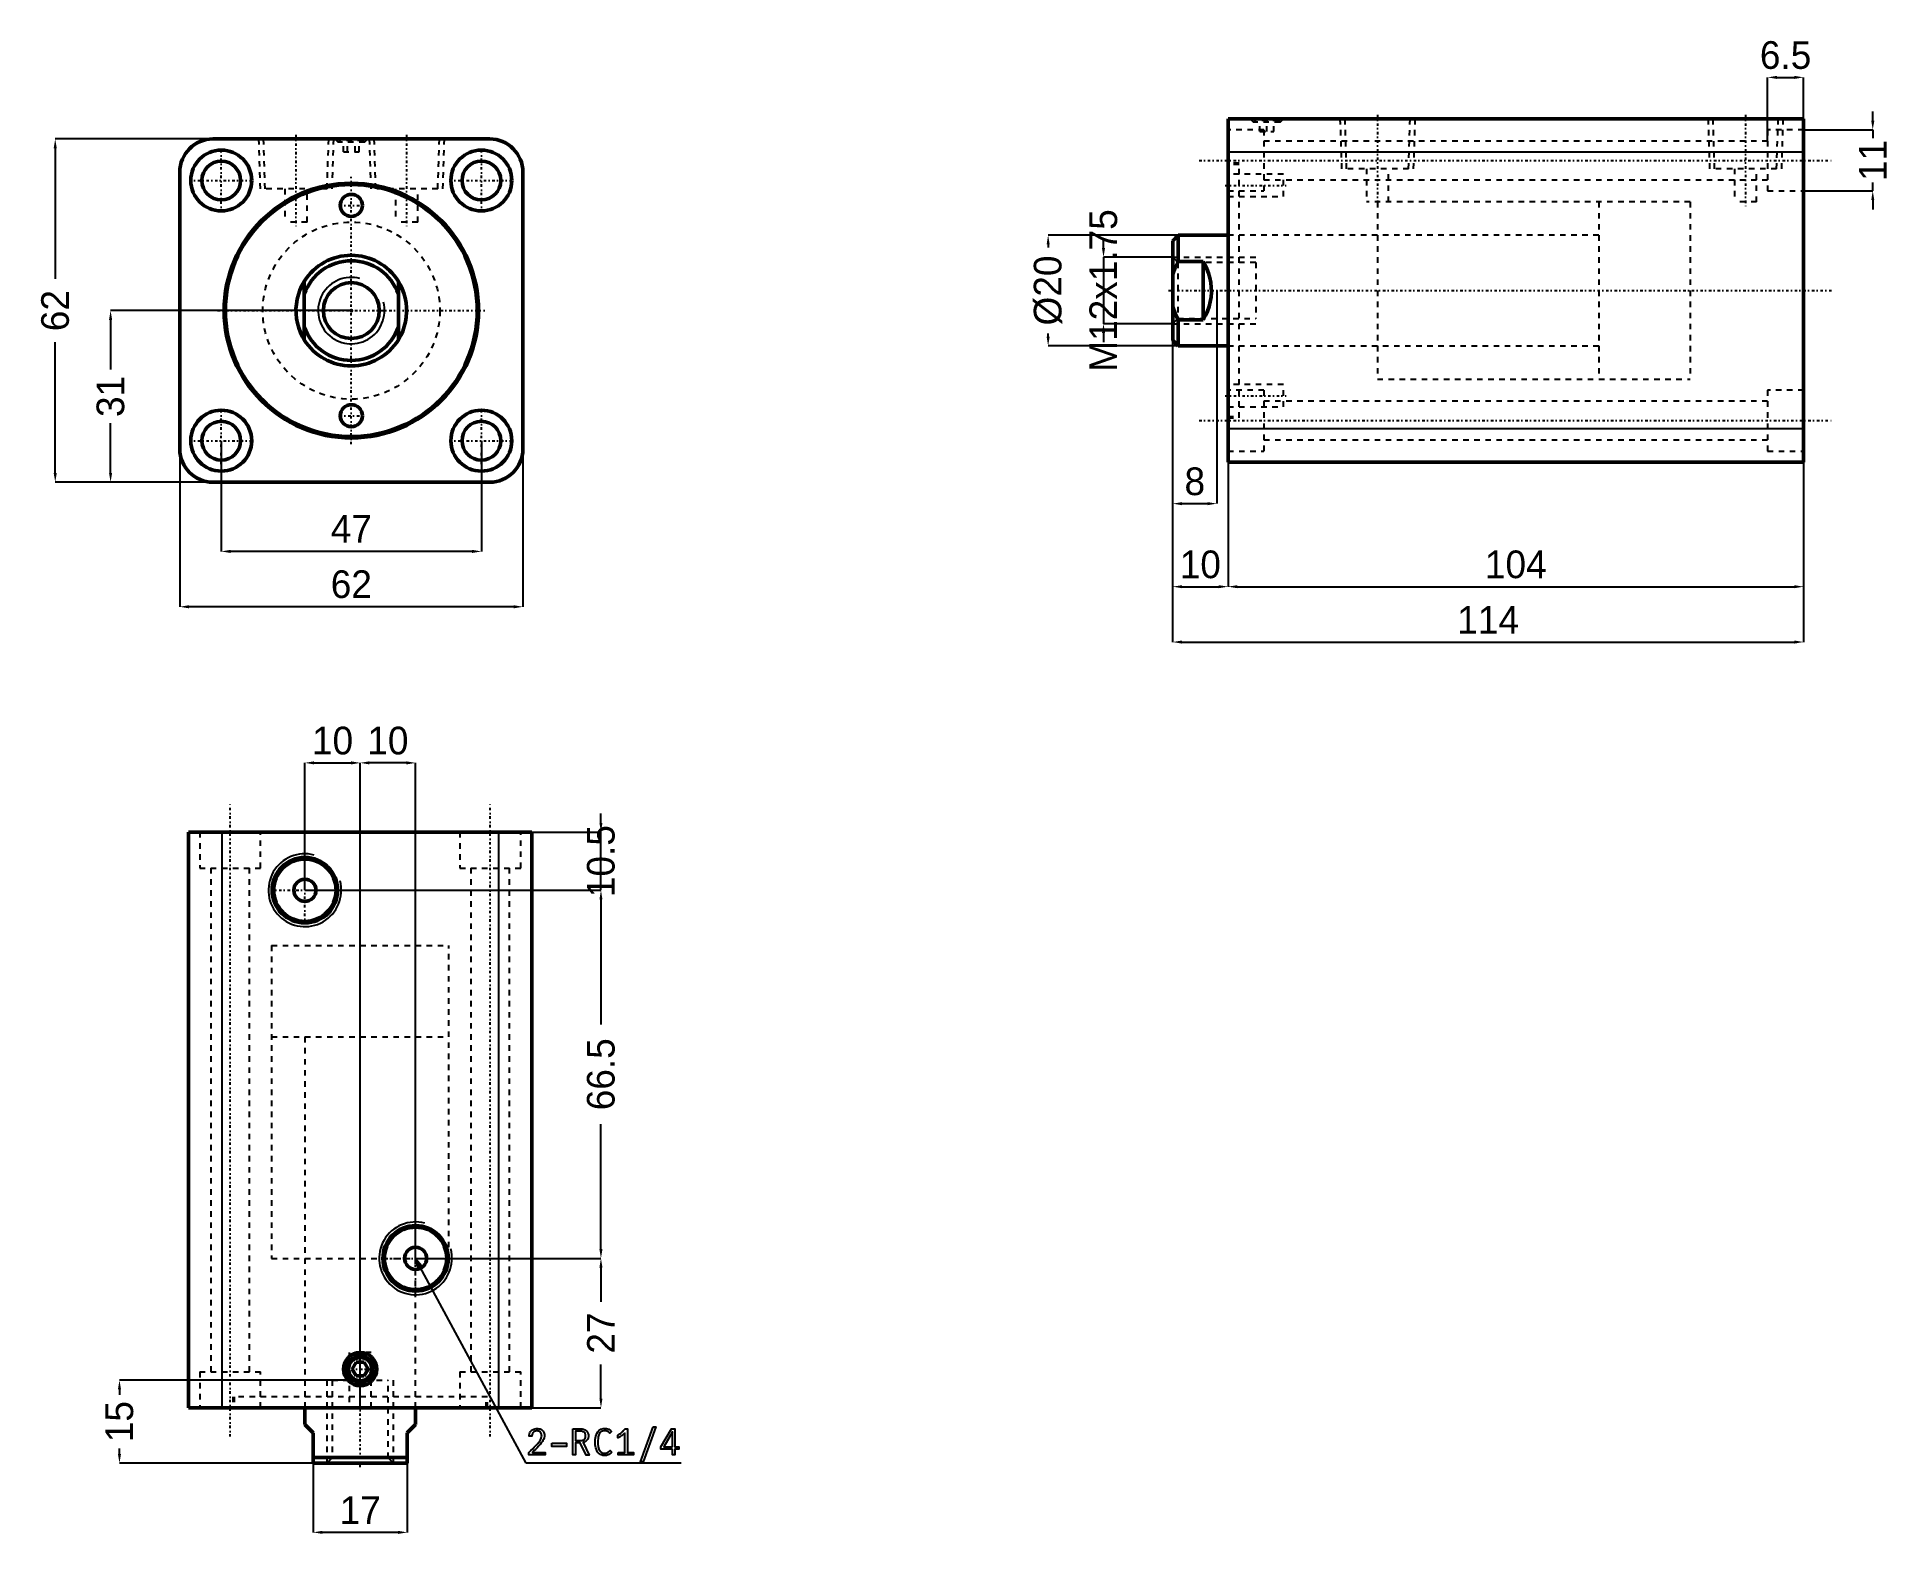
# Model space of a CAD drawing. Header units: millimetres. Extents: x -57 to 278, y -221 to 49.
import ezdxf

# ---------------------------------------------------------------- set-up
doc = ezdxf.new("R2010")
doc.units = ezdxf.units.MM
doc.linetypes.add('Center', pattern=[1.5, 0.45, -0.5, 0.05, -0.5])
doc.linetypes.add('Dashed', pattern=[2, 1, -1])
for name, color, linetype, lineweight in [('2d ConnectionPoints', 7, 'Continuous', 50), ('AM_0', 7, 'Continuous', 50), ('AM_4', 3, 'Continuous', 25), ('AM_5', 3, 'Continuous', 25), ('AM_7', 7, 'Center', 25), ('AM_9', 6, 'Dashed', 25)]:
    doc.layers.add(name, color=color, linetype=linetype, lineweight=lineweight)
doc.dimstyles.new('ISO-25', dxfattribs={"dimtxt": 2.5, "dimasz": 2.5, "dimexe": 1.25, "dimexo": 0.625, "dimtad": 1, "dimtxsty": 'Standard', "dimcen": 2.5, "dimadec": 0, "dimazin": 0, "dimtfac": 1, "dimtmove": 0, "dimatfit": 3, "dimfxl": 1, "dimarcsym": 0})

# ---------------------------------------------------------------- blocks, each defined once
blk = doc.blocks.new('1_RODcxhc2_a_sd_32_40_IN_0_in_CXHC2_A_IN_SD_32_40ST_0_0__0')
at = {"layer": 'AM_0'}
for p, q in [((-8.5, -5.27), (-8.5, 5.27)), ((8.5, 5.27), (8.5, -5.27))]:
    blk.add_line(p, q, dxfattribs=at)
for points in [[(-8.5, 5.27), (-8.93, 4.51), (-9.29, 3.71), (-9.57, 2.89), (-9.79, 2.04), (-9.93, 1.18), (-10, 0.31), (-9.98, -0.56), (-9.9, -1.43), (-9.74, -2.29), (-9.5, -3.13), (-9.19, -3.94), (-8.81, -4.73), (-8.5, -5.27)], [(8.5, -5.27), (8.93, -4.51), (9.29, -3.71), (9.57, -2.89), (9.79, -2.04), (9.93, -1.18), (10, -0.31), (9.98, 0.56), (9.9, 1.43), (9.74, 2.29), (9.5, 3.13), (9.19, 3.94), (8.81, 4.73), (8.5, 5.27)]]:
    blk.add_lwpolyline(points, dxfattribs=at)
blk.add_circle((0, 0), 5.05, dxfattribs=at)
for radius, start, end in [(10, 31.7883, 148.2117), (9, 19.1881, 160.8119), (9, 199.1881, 340.8119), (10, 211.7883, 328.2117)]:
    blk.add_arc((0, 0), radius, start, end, dxfattribs=at)
at = {"layer": 'AM_5'}
blk.add_arc((0, 0), 6, 75, 15, dxfattribs=at)
blk = doc.blocks.new('2_bodycxhc2_a_sd_32_40_ASD_0_in_CXHC2_A_IN_SD_32_40ST_0_0__0')
at = {"layer": 'AM_0'}
for p, q in [((25, 31), (-25, 31)), ((-31, 25), (-31, -25)), ((31, -25), (31, 25)), ((-25, -31), (25, -31))]:
    blk.add_line(p, q, dxfattribs=at)
for centre, radius in [((-23.5, 23.5), 5.5), ((-23.5, 23.5), 3.5), ((23.5, 23.5), 5.5), ((23.5, 23.5), 3.5), ((0, 0), 23), ((0, 0), 22.75), ((0, 19), 2), ((-23.5, -23.5), 5.5), ((-23.5, -23.5), 3.5), ((0, -19), 2), ((23.5, -23.5), 5.5), ((23.5, -23.5), 3.5)]:
    blk.add_circle(centre, radius, dxfattribs=at)
for centre, start, end in [((-25, 25), 90, 180), ((25, 25), 0, 90), ((-25, -25), 180, 270), ((25, -25), 270, 360)]:
    blk.add_arc(centre, 6, start, end, dxfattribs=at)
at = {"layer": 'AM_5', "linetype": 'Dashed'}
for p, q in [((-16.77, 31), (-16.48, 22)), ((-3.23, 31), (-3.52, 22)), ((3.23, 31), (3.52, 22)), ((16.77, 31), (16.48, 22))]:
    blk.add_line(p, q, dxfattribs=at)
at = {"layer": 'AM_7'}
for p, q in [((-10, 31.75), (-10, 15.25)), ((0, 31.03), (0, 30.37)), ((10, 31.75), (10, 15.25)), ((-23.5, 17.73), (-23.5, 29.27)), ((23.5, 17.73), (23.5, 29.27)), ((-29.27, 23.5), (-17.73, 23.5)), ((0, -24.15), (0, 24.15)), ((17.73, 23.5), (29.27, 23.5)), ((-2.1, 19), (2.1, 19)), ((-24.15, 0), (24.15, 0)), ((-23.5, -29.27), (-23.5, -17.73)), ((-2.1, -19), (2.1, -19)), ((23.5, -29.27), (23.5, -17.73)), ((-29.27, -23.5), (-17.73, -23.5)), ((17.73, -23.5), (29.27, -23.5))]:
    blk.add_line(p, q, dxfattribs=at)
at = {"layer": 'AM_9'}
for p, q in [((-15.91, 31), (-15.63, 22)), ((-4.37, 22), (-4.09, 31)), ((-3, 31), (-2.4, 30.4)), ((-2.1, 30.7), (-2.4, 30.4)), ((2.4, 30.4), (-2.4, 30.4)), ((2.1, 30.7), (-2.1, 30.7)), ((-1.44, 28.7), (-1.44, 30.7)), ((-0.72, 28.7), (-0.72, 30.7)), ((0.72, 28.7), (0.72, 30.7)), ((1.44, 28.7), (1.44, 30.7)), ((2.4, 30.4), (2.1, 30.7)), ((2.4, 30.4), (3, 31)), ((4.09, 31), (4.37, 22)), ((15.63, 22), (15.91, 31)), ((-1.44, 28.7), (1.44, 28.7)), ((-4.37, 22), (-15.63, 22)), ((-12, 22), (-12, 16)), ((-8, 16), (-8, 22)), ((15.63, 22), (4.37, 22)), ((8, 22), (8, 16)), ((12, 16), (12, 22)), ((-8, 16), (-12, 16)), ((12, 16), (8, 16))]:
    blk.add_line(p, q, dxfattribs=at)
blk.add_circle((0, 0), 16, dxfattribs=at)
blk = doc.blocks.new('*D3')
at = {"layer": 'AM_5', "color": 0, "lineweight": -2}
for p, q in [((-23.5, -23.5), (-23.5, -43.5)), ((23.5, -23.5), (23.5, -43.5)), ((21.83, -43.5), (-21.83, -43.5))]:
    blk.add_line(p, q, dxfattribs=at)
at = {"layer": 'AM_5', "color": 0}
for points in [[(-21.83, -43.22), (-21.83, -43.78), (-23.5, -43.5)], [(21.83, -43.78), (21.83, -43.22), (23.5, -43.5)]]:
    blk.add_solid(points, dxfattribs=at)
at = {"layer": 'Defpoints', "color": 0}
for p in [(-23.5, -23.5), (23.5, -23.5), (-23.5, -43.5)]:
    blk.add_point(p, dxfattribs=at)
at = {"layer": 'AM_5', "color": 0, "insert": (0, -39.41), "char_height": 5, "attachment_point": 5}
blk.add_mtext('47', dxfattribs=at)
blk = doc.blocks.new('*D4')
at = {"layer": 'AM_5', "color": 0, "lineweight": -2}
for p, q in [((-31, 0), (-31, -53.5)), ((31, 0), (31, -53.5)), ((29.33, -53.5), (-29.33, -53.5))]:
    blk.add_line(p, q, dxfattribs=at)
at = {"layer": 'AM_5', "color": 0}
for points in [[(-29.33, -53.22), (-29.33, -53.78), (-31, -53.5)], [(29.33, -53.78), (29.33, -53.22), (31, -53.5)]]:
    blk.add_solid(points, dxfattribs=at)
at = {"layer": 'Defpoints', "color": 0}
for p in [(-31, 0), (31, 0), (-31, -53.5)]:
    blk.add_point(p, dxfattribs=at)
at = {"layer": 'AM_5', "color": 0, "insert": (0, -49.45), "char_height": 5, "attachment_point": 5}
blk.add_mtext('62', dxfattribs=at)
blk = doc.blocks.new('*D5')
at = {"layer": 'AM_5', "color": 0, "lineweight": -2}
for p, q in [((0, 0), (-43.5, 0)), ((-43.5, -1.67), (-43.5, -10.65)), ((-43.5, -29.33), (-43.5, -20.35)), ((0, -31), (-43.5, -31))]:
    blk.add_line(p, q, dxfattribs=at)
at = {"layer": 'AM_5', "color": 0}
for points in [[(-43.22, -1.67), (-43.78, -1.67), (-43.5, 0)], [(-43.78, -29.33), (-43.22, -29.33), (-43.5, -31)]]:
    blk.add_solid(points, dxfattribs=at)
at = {"layer": 'Defpoints', "color": 0}
for p in [(0, 0), (-43.5, -31), (0, -31)]:
    blk.add_point(p, dxfattribs=at)
at = {"layer": 'AM_5', "color": 0, "insert": (-43.5, -15.5), "char_height": 5, "attachment_point": 5, "rotation": 90}
blk.add_mtext('31', dxfattribs=at)
blk = doc.blocks.new('*D6')
at = {"layer": 'AM_5', "color": 0, "lineweight": -2}
for p, q in [((0, 31), (-53.5, 31)), ((-53.5, 29.33), (-53.5, 5.72)), ((-53.5, -29.33), (-53.5, -5.72)), ((0, -31), (-53.5, -31))]:
    blk.add_line(p, q, dxfattribs=at)
at = {"layer": 'AM_5', "color": 0}
for points in [[(-53.22, 29.33), (-53.78, 29.33), (-53.5, 31)], [(-53.78, -29.33), (-53.22, -29.33), (-53.5, -31)]]:
    blk.add_solid(points, dxfattribs=at)
at = {"layer": 'Defpoints', "color": 0}
for p in [(0, 31), (-53.5, -31), (0, -31)]:
    blk.add_point(p, dxfattribs=at)
at = {"layer": 'AM_5', "color": 0, "insert": (-53.5, 0), "char_height": 5, "attachment_point": 5, "rotation": 90}
blk.add_mtext('62', dxfattribs=at)
blk = doc.blocks.new('1_RODcxhc2_a_sd_32_40_IN_0_in_CXHC2_A_IN_SD_32_40ST_0_0__2')
at = {"layer": 'AM_0'}
for p, q in [((-9, 10), (-10, 9)), ((-10, 9), (-10, -9)), ((0, 10), (-9, 10)), ((-9, 10), (-9, 5.27)), ((-4.5, 5.27), (-9, 5.27)), ((-4.5, 5.27), (-4.5, -5.27)), ((-9, -5.27), (-4.5, -5.27)), ((-9, -5.27), (-9, -10)), ((-10, -9), (-9, -10)), ((-9, -10), (0, -10))]:
    blk.add_line(p, q, dxfattribs=at)
for points in [[(-9, 5.27), (-9.55, 4.14), (-10, 2.96)], [(-4.5, -5.27), (-4.07, -4.51), (-3.71, -3.71), (-3.43, -2.89), (-3.21, -2.04), (-3.07, -1.18), (-3, -0.31), (-3.02, 0.56), (-3.1, 1.43), (-3.26, 2.29), (-3.5, 3.13), (-3.81, 3.94), (-4.19, 4.73), (-4.5, 5.27)], [(-10, -2.96), (-9.55, -4.13), (-9, -5.27)]]:
    blk.add_lwpolyline(points, dxfattribs=at)
at = {"layer": 'AM_5', "linetype": 'Dashed'}
for p, q in [((-10, 6), (5, 6)), ((-10, -6), (5, -6))]:
    blk.add_line(p, q, dxfattribs=at)
at = {"layer": 'AM_9'}
for p, q in [((83.5, 16), (67, 16)), ((67, 16), (67, -16)), ((83.5, 16), (83.5, -16)), ((67, 10), (0, 10)), ((-9.05, 5.05), (-10, 6)), ((5, 5.05), (-9.05, 5.05)), ((-9.05, 5.05), (-9.05, -5.05)), ((5, 5.05), (5, -5.05)), ((-10, -6), (-9.05, -5.05)), ((-9.05, -5.05), (5, -5.05)), ((0, -10), (67, -10)), ((67, -16), (83.5, -16))]:
    blk.add_line(p, q, dxfattribs=at)
blk = doc.blocks.new('2_bodycxhc2_a_sd_32_40_ASD_0_in_CXHC2_A_IN_SD_32_40ST_0_0__2')
at = {"layer": 'AM_0'}
for p, q in [((104, 31), (0, 31)), ((0, -31), (0, 31)), ((104, -31), (104, 31)), ((104, -31), (0, -31))]:
    blk.add_line(p, q, dxfattribs=at)
at = {"layer": 'AM_4'}
for p, q in [((104, 25), (0, 25)), ((104, -25), (0, -25))]:
    blk.add_line(p, q, dxfattribs=at)
at = {"layer": 'AM_5', "linetype": 'Dashed'}
for p, q in [((20.23, 31), (20.52, 22)), ((33.77, 31), (33.48, 22)), ((86.73, 31), (87.02, 22)), ((100.27, 31), (99.98, 22))]:
    blk.add_line(p, q, dxfattribs=at)
at = {"layer": 'AM_7'}
for p, q in [((7, 31.03), (7, 30.37)), ((27, 31.75), (27, 15.25)), ((93.5, 31.75), (93.5, 15.25)), ((-5.2, 23.5), (109.2, 23.5)), ((-0.5, 19), (10.5, 19)), ((-10.75, 0), (109.2, 0)), ((-0.5, -19), (10.5, -19)), ((-5.2, -23.5), (109.2, -23.5))]:
    blk.add_line(p, q, dxfattribs=at)
at = {"layer": 'AM_9'}
for p, q in [((4, 31), (4.6, 30.4)), ((4.9, 30.7), (4.6, 30.4)), ((9.4, 30.4), (4.6, 30.4)), ((9.1, 30.7), (4.9, 30.7)), ((5.75, 28.7), (5.75, 30.7)), ((7, 28.7), (7, 30.7)), ((8.25, 28.7), (8.25, 30.7)), ((9.4, 30.4), (9.1, 30.7)), ((9.4, 30.4), (10, 31)), ((21.09, 31), (21.37, 22)), ((32.63, 22), (32.91, 31)), ((87.59, 31), (87.87, 22)), ((99.13, 22), (99.41, 31)), ((6.5, 29), (0, 29)), ((5.75, 28.7), (8.25, 28.7)), ((6.5, 29), (6.5, 18)), ((97.5, 27), (6.5, 27)), ((104, 29), (97.5, 29)), ((97.5, 29), (97.5, 18)), ((2, 23), (0, 23)), ((2, 22.75), (0, 22.75)), ((10, 21), (0, 21)), ((2, -23), (2, 23)), ((10, 17), (10, 21)), ((32.63, 22), (21.37, 22)), ((25, 22), (25, 16)), ((29, 16), (29, 22)), ((99.13, 22), (87.87, 22)), ((91.5, 22), (91.5, 16)), ((95.5, 16), (95.5, 22)), ((0, 18), (6.5, 18)), ((0, 17), (10, 17)), ((6.5, 20), (97.5, 20)), ((97.5, 18), (104, 18)), ((83.5, 16), (25, 16)), ((27, 16), (27, -16)), ((83.5, 16), (83.5, -16)), ((95.5, 16), (91.5, 16)), ((27, 10), (0, 10)), ((0, -10), (27, -10)), ((27, -16), (83.5, -16)), ((10, -17), (0, -17)), ((6.5, -18), (0, -18)), ((6.5, -18), (6.5, -29)), ((97.5, -20), (6.5, -20)), ((10, -21), (10, -17)), ((104, -18), (97.5, -18)), ((97.5, -18), (97.5, -29)), ((0, -21), (10, -21)), ((0, -22.75), (2, -22.75)), ((0, -23), (2, -23)), ((0, -29), (6.5, -29)), ((6.5, -27), (97.5, -27)), ((97.5, -29), (104, -29))]:
    blk.add_line(p, q, dxfattribs=at)
blk = doc.blocks.new('*D18')
at = {"layer": 'AM_5', "color": 0, "lineweight": -2}
for p, q in [((274.91, 34.29), (274.91, 35.96)), ((262.41, 32.63), (274.91, 32.63)), ((274.91, 32.63), (274.91, 31.13)), ((262.41, 21.63), (274.91, 21.63)), ((274.91, 21.63), (274.91, 23.13)), ((274.91, 19.96), (274.91, 18.29))]:
    blk.add_line(p, q, dxfattribs=at)
at = {"layer": 'AM_5', "color": 0}
for points in [[(274.64, 34.29), (275.19, 34.29), (274.91, 32.63)], [(275.19, 19.96), (274.64, 19.96), (274.91, 21.63)]]:
    blk.add_solid(points, dxfattribs=at)
at = {"layer": 'Defpoints', "color": 0}
for p in [(262.41, 32.63), (262.41, 21.63), (274.91, 21.63)]:
    blk.add_point(p, dxfattribs=at)
at = {"layer": 'AM_5', "color": 0, "insert": (274.91, 27.13), "char_height": 5, "attachment_point": 5, "rotation": 90}
blk.add_mtext('11', dxfattribs=at)
blk = doc.blocks.new('*D19')
at = {"layer": 'AM_5', "color": 0, "lineweight": -2}
for p, q in [((255.91, 30.63), (255.91, 42.13)), ((257.58, 42.13), (260.75, 42.13)), ((262.41, 32.63), (262.41, 42.13))]:
    blk.add_line(p, q, dxfattribs=at)
at = {"layer": 'AM_5', "color": 0}
for points in [[(257.58, 42.4), (257.58, 41.85), (255.91, 42.13)], [(260.75, 41.85), (260.75, 42.4), (262.41, 42.13)]]:
    blk.add_solid(points, dxfattribs=at)
at = {"layer": 'Defpoints', "color": 0}
for p in [(262.41, 42.13), (255.91, 30.63), (262.41, 32.63)]:
    blk.add_point(p, dxfattribs=at)
at = {"layer": 'AM_5', "color": 0, "insert": (259.16, 46.13), "char_height": 5, "attachment_point": 5}
blk.add_mtext('6.5', dxfattribs=at)
blk = doc.blocks.new('*D20')
at = {"layer": 'AM_5', "color": 0, "lineweight": -2}
for p, q in [((158.41, 3.63), (158.41, -49.87)), ((262.41, 3.63), (262.41, -49.87)), ((160.08, -49.87), (260.75, -49.87))]:
    blk.add_line(p, q, dxfattribs=at)
at = {"layer": 'AM_5', "color": 0}
for points in [[(160.08, -49.6), (160.08, -50.15), (158.41, -49.87)], [(260.75, -50.15), (260.75, -49.6), (262.41, -49.87)]]:
    blk.add_solid(points, dxfattribs=at)
at = {"layer": 'Defpoints', "color": 0}
for p in [(158.41, 3.63), (262.41, 3.63), (262.41, -49.87)]:
    blk.add_point(p, dxfattribs=at)
at = {"layer": 'AM_5', "color": 0, "insert": (210.41, -45.87), "char_height": 5, "attachment_point": 5}
blk.add_mtext('104', dxfattribs=at)
blk = doc.blocks.new('*D21')
at = {"layer": 'AM_5', "color": 0, "lineweight": -2}
for p, q in [((148.41, 3.63), (148.41, -59.87)), ((262.41, 3.63), (262.41, -59.87)), ((150.08, -59.87), (260.75, -59.87))]:
    blk.add_line(p, q, dxfattribs=at)
at = {"layer": 'AM_5', "color": 0}
for points in [[(150.08, -59.6), (150.08, -60.15), (148.41, -59.87)], [(260.75, -60.15), (260.75, -59.6), (262.41, -59.87)]]:
    blk.add_solid(points, dxfattribs=at)
at = {"layer": 'Defpoints', "color": 0}
for p in [(148.41, 3.63), (262.41, 3.63), (262.41, -59.87)]:
    blk.add_point(p, dxfattribs=at)
at = {"layer": 'AM_5', "color": 0, "insert": (205.41, -55.87), "char_height": 5, "attachment_point": 5}
blk.add_mtext('114', dxfattribs=at)
blk = doc.blocks.new('*D22')
at = {"layer": 'AM_5', "color": 0, "lineweight": -2}
for p, q in [((148.41, 3.63), (148.41, -34.87)), ((156.41, 3.63), (156.41, -34.87)), ((150.08, -34.87), (154.75, -34.87))]:
    blk.add_line(p, q, dxfattribs=at)
at = {"layer": 'AM_5', "color": 0}
for points in [[(150.08, -34.6), (150.08, -35.15), (148.41, -34.87)], [(154.75, -35.15), (154.75, -34.6), (156.41, -34.87)]]:
    blk.add_solid(points, dxfattribs=at)
at = {"layer": 'Defpoints', "color": 0}
for p in [(148.41, 3.63), (156.41, 3.63), (156.41, -34.87)]:
    blk.add_point(p, dxfattribs=at)
at = {"layer": 'AM_5', "color": 0, "insert": (152.41, -30.87), "char_height": 5, "attachment_point": 5}
blk.add_mtext('8', dxfattribs=at)
blk = doc.blocks.new('*D23')
at = {"layer": 'AM_5', "color": 0, "lineweight": -2}
for p, q in [((148.41, 3.63), (148.41, -49.87)), ((158.41, 3.63), (158.41, -49.87)), ((150.08, -49.87), (156.75, -49.87))]:
    blk.add_line(p, q, dxfattribs=at)
at = {"layer": 'AM_5', "color": 0}
for points in [[(150.08, -49.6), (150.08, -50.15), (148.41, -49.87)], [(156.75, -50.15), (156.75, -49.6), (158.41, -49.87)]]:
    blk.add_solid(points, dxfattribs=at)
at = {"layer": 'Defpoints', "color": 0}
for p in [(148.41, 3.63), (158.41, 3.63), (158.41, -49.87)]:
    blk.add_point(p, dxfattribs=at)
at = {"layer": 'AM_5', "color": 0, "insert": (153.41, -45.87), "char_height": 5, "attachment_point": 5}
blk.add_mtext('10', dxfattribs=at)
blk = doc.blocks.new('*D24')
at = {"layer": 'AM_5', "color": 0, "lineweight": -2}
for p, q in [((149.41, 13.63), (125.91, 13.63)), ((125.91, 11.96), (125.91, 11.38)), ((125.91, -4.71), (125.91, -4.12)), ((149.41, -6.37), (125.91, -6.37))]:
    blk.add_line(p, q, dxfattribs=at)
at = {"layer": 'AM_5', "color": 0}
for points in [[(126.19, 11.96), (125.64, 11.96), (125.91, 13.63)], [(125.64, -4.71), (126.19, -4.71), (125.91, -6.37)]]:
    blk.add_solid(points, dxfattribs=at)
at = {"layer": 'Defpoints', "color": 0}
for p in [(149.41, 13.63), (125.91, -6.37), (149.41, -6.37)]:
    blk.add_point(p, dxfattribs=at)
at = {"layer": 'AM_5', "color": 0, "insert": (125.91, 3.63), "char_height": 5, "attachment_point": 5, "rotation": 90}
blk.add_mtext('Ø20', dxfattribs=at)
blk = doc.blocks.new('*D25')
at = {"layer": 'AM_5', "color": 0, "lineweight": -2}
for p, q in [((135.91, 11.29), (135.91, 12.96)), ((148.41, 9.63), (135.91, 9.63)), ((135.91, 9.63), (135.91, -2.37)), ((148.41, -2.37), (135.91, -2.37)), ((135.91, -4.04), (135.91, -5.71))]:
    blk.add_line(p, q, dxfattribs=at)
at = {"layer": 'AM_5', "color": 0}
for points in [[(135.64, 11.29), (136.19, 11.29), (135.91, 9.63)], [(136.19, -4.04), (135.64, -4.04), (135.91, -2.37)]]:
    blk.add_solid(points, dxfattribs=at)
at = {"layer": 'Defpoints', "color": 0}
for p in [(148.41, 9.63), (135.91, -2.37), (148.41, -2.37)]:
    blk.add_point(p, dxfattribs=at)
at = {"layer": 'AM_5', "color": 0, "insert": (135.91, 3.63), "char_height": 5, "attachment_point": 5, "rotation": 90}
blk.add_mtext('M12x1.75', dxfattribs=at)
blk = doc.blocks.new('1_RODcxhc2_a_sd_32_40_IN_0_in_CXHC2_A_IN_SD_32_40ST_0_0__4')
at = {"layer": 'AM_0'}
for p, q in [((-10, 0), (-10, -3)), ((10, -3), (10, 0)), ((-8.5, -4.5), (-10, -3)), ((10, -3), (8.5, -4.5)), ((-8.5, -10), (-8.5, -4.5)), ((8.5, -4.5), (8.5, -10)), ((-8.5, -9), (8.5, -9)), ((-8.5, -10), (8.5, -10))]:
    blk.add_line(p, q, dxfattribs=at)
at = {"layer": 'AM_5', "linetype": 'Dashed'}
for p, q in [((-6, -10), (-6, 5)), ((6, -10), (6, 5))]:
    blk.add_line(p, q, dxfattribs=at)
at = {"layer": 'AM_7'}
blk.add_line((0, -10.75), (0, 109.2), dxfattribs=at)
at = {"layer": 'AM_9'}
for p, q in [((-16, 83.5), (16, 83.5)), ((-16, 83.5), (-16, 67)), ((16, 67), (16, 83.5)), ((-16, 67), (16, 67)), ((-10, 67), (-10, 0)), ((10, 0), (10, 67)), ((-5.053, 5), (5.053, 5)), ((-5.053, 5), (-5.053, -9.053)), ((5.053, -9.053), (5.053, 5)), ((-5.053, -9.053), (-6, -10)), ((-5.053, -9.053), (5.053, -9.053)), ((6, -10), (5.053, -9.053))]:
    blk.add_line(p, q, dxfattribs=at)
blk = doc.blocks.new('2_bodycxhc2_a_sd_32_40_ASD_0_in_CXHC2_A_IN_SD_32_40ST_0_0__4')
at = {"layer": 'AM_0'}
for p, q in [((-31, 104), (-31, 0)), ((31, 104), (-31, 104)), ((31, 104), (31, 0)), ((-0.72, 8.25), (-1.44, 7)), ((-1.44, 7), (-0.72, 5.75)), ((0.72, 8.25), (-0.72, 8.25)), ((1.44, 7), (0.72, 8.25)), ((0.72, 5.75), (1.44, 7)), ((-0.72, 5.75), (0.72, 5.75)), ((31, 0), (-31, 0))]:
    blk.add_line(p, q, dxfattribs=at)
for centre, radius in [((-10, 93.5), 5.91), ((-10, 93.5), 5.63), ((-10, 93.5), 2), ((10, 27), 5.91), ((10, 27), 5.63), ((10, 27), 2), ((0, 7), 3), ((0, 7), 2.4), ((0, 7), 2.1)]:
    blk.add_circle(centre, radius, dxfattribs=at)
at = {"layer": 'AM_4'}
for p, q in [((-25, 104), (-25, 0)), ((25, 104), (25, 0))]:
    blk.add_line(p, q, dxfattribs=at)
at = {"layer": 'AM_5'}
for centre in [(-10, 93.5), (10, 27)]:
    blk.add_arc(centre, 6.58, 75, 15, dxfattribs=at)
at = {"layer": 'AM_7'}
for p, q in [((-23.5, -5.2), (-23.5, 109.2)), ((23.5, -5.2), (23.5, 109.2)), ((-10, 87.29), (-10, 99.71)), ((-16.21, 93.5), (-3.79, 93.5)), ((10, 20.79), (10, 33.21)), ((3.79, 27), (16.21, 27)), ((-3.15, 7), (3.15, 7))]:
    blk.add_line(p, q, dxfattribs=at)
at = {"layer": 'AM_9'}
for p, q in [((-29, 104), (-29, 97.5)), ((-18, 97.5), (-18, 104)), ((18, 104), (18, 97.5)), ((29, 97.5), (29, 104)), ((-29, 97.5), (-18, 97.5)), ((-27, 97.5), (-27, 6.5)), ((-20, 6.5), (-20, 97.5)), ((18, 97.5), (29, 97.5)), ((20, 97.5), (20, 6.5)), ((27, 6.5), (27, 97.5)), ((-16, 83.5), (16, 83.5)), ((-16, 83.5), (-16, 27)), ((16, 27), (16, 83.5)), ((-16, 27), (16, 27)), ((-10, 27), (-10, 0)), ((10, 0), (10, 27)), ((2, 10), (-2, 10)), ((-2, 10), (-2, 0)), ((2, 0), (2, 10)), ((-29, 6.5), (-18, 6.5)), ((-29, 6.5), (-29, 0)), ((-18, 0), (-18, 6.5)), ((18, 6.5), (29, 6.5)), ((18, 6.5), (18, 0)), ((29, 0), (29, 6.5)), ((23, 2), (-23, 2)), ((-23, 2), (-23, 0)), ((-22.75, 2), (-22.75, 0)), ((22.75, 0), (22.75, 2)), ((23, 0), (23, 2))]:
    blk.add_line(p, q, dxfattribs=at)
blk = doc.blocks.new('*D36')
at = {"layer": 'AM_5', "color": 0, "lineweight": -2}
for p, q in [((-6.89, -202.7), (-6.89, -220.7)), ((10.11, -202.7), (10.11, -220.7)), ((8.44, -220.7), (-5.23, -220.7))]:
    blk.add_line(p, q, dxfattribs=at)
at = {"layer": 'AM_5', "color": 0}
for points in [[(-5.23, -220.42), (-5.23, -220.98), (-6.89, -220.7)], [(8.44, -220.98), (8.44, -220.42), (10.11, -220.7)]]:
    blk.add_solid(points, dxfattribs=at)
at = {"layer": 'Defpoints', "color": 0}
for p in [(-6.89, -202.7), (10.11, -202.7), (-6.89, -220.7)]:
    blk.add_point(p, dxfattribs=at)
at = {"layer": 'AM_5', "color": 0, "insert": (1.61, -216.7), "char_height": 5, "attachment_point": 5}
blk.add_mtext('17', dxfattribs=at)
blk = doc.blocks.new('*D37')
at = {"layer": 'AM_5', "color": 0, "lineweight": -2}
for p, q in [((1.61, -193.2), (-41.89, -193.2)), ((-41.89, -194.87), (-41.89, -195.87)), ((-41.89, -206.53), (-41.89, -205.53)), ((1.61, -208.2), (-41.89, -208.2))]:
    blk.add_line(p, q, dxfattribs=at)
at = {"layer": 'AM_5', "color": 0}
for points in [[(-41.62, -194.87), (-42.17, -194.87), (-41.89, -193.2)], [(-42.17, -206.53), (-41.62, -206.53), (-41.89, -208.2)]]:
    blk.add_solid(points, dxfattribs=at)
at = {"layer": 'Defpoints', "color": 0}
for p in [(-41.89, -193.2), (1.61, -193.2), (1.61, -208.2)]:
    blk.add_point(p, dxfattribs=at)
at = {"layer": 'AM_5', "color": 0, "insert": (-41.89, -200.7), "char_height": 5, "attachment_point": 5, "rotation": 90}
blk.add_mtext('15', dxfattribs=at)
blk = doc.blocks.new('*D38')
at = {"layer": 'AM_5', "color": 0, "lineweight": -2}
for p, q in [((11.61, -171.2), (45.11, -171.2)), ((45.11, -172.87), (45.11, -179.03)), ((45.11, -196.53), (45.11, -190.37)), ((1.61, -198.2), (45.11, -198.2))]:
    blk.add_line(p, q, dxfattribs=at)
at = {"layer": 'AM_5', "color": 0}
for points in [[(45.38, -172.87), (44.83, -172.87), (45.11, -171.2)], [(44.83, -196.53), (45.38, -196.53), (45.11, -198.2)]]:
    blk.add_solid(points, dxfattribs=at)
at = {"layer": 'Defpoints', "color": 0}
for p in [(11.61, -171.2), (45.11, -171.2), (1.61, -198.2)]:
    blk.add_point(p, dxfattribs=at)
at = {"layer": 'AM_5', "color": 0, "insert": (45.11, -184.7), "char_height": 5, "attachment_point": 5, "rotation": 90}
blk.add_mtext('27', dxfattribs=at)
blk = doc.blocks.new('*D39')
at = {"layer": 'AM_5', "color": 0, "lineweight": -2}
for p, q in [((-8.39, -104.7), (45.11, -104.7)), ((45.11, -106.37), (45.11, -128.95)), ((45.11, -169.53), (45.11, -146.95)), ((11.61, -171.2), (45.11, -171.2))]:
    blk.add_line(p, q, dxfattribs=at)
at = {"layer": 'AM_5', "color": 0}
for points in [[(45.38, -106.37), (44.83, -106.37), (45.11, -104.7)], [(44.83, -169.53), (45.38, -169.53), (45.11, -171.2)]]:
    blk.add_solid(points, dxfattribs=at)
at = {"layer": 'Defpoints', "color": 0}
for p in [(-8.39, -104.7), (45.11, -104.7), (11.61, -171.2)]:
    blk.add_point(p, dxfattribs=at)
at = {"layer": 'AM_5', "color": 0, "insert": (45.11, -137.95), "char_height": 5, "attachment_point": 5, "rotation": 90}
blk.add_mtext('66.5', dxfattribs=at)
blk = doc.blocks.new('*D40')
at = {"layer": 'AM_5', "color": 0, "lineweight": -2}
for p, q in [((45.11, -92.53), (45.11, -90.87)), ((1.61, -94.2), (45.11, -94.2)), ((45.11, -104.7), (45.11, -94.2)), ((-8.39, -104.7), (45.11, -104.7)), ((45.11, -106.37), (45.11, -108.03))]:
    blk.add_line(p, q, dxfattribs=at)
at = {"layer": 'AM_5', "color": 0}
for points in [[(44.83, -92.53), (45.38, -92.53), (45.11, -94.2)], [(45.38, -106.37), (44.83, -106.37), (45.11, -104.7)]]:
    blk.add_solid(points, dxfattribs=at)
at = {"layer": 'Defpoints', "color": 0}
for p in [(1.61, -94.2), (45.11, -94.2), (-8.39, -104.7)]:
    blk.add_point(p, dxfattribs=at)
at = {"layer": 'AM_5', "color": 0, "insert": (45.11, -99.45), "char_height": 5, "attachment_point": 5, "rotation": 90}
blk.add_mtext('10.5', dxfattribs=at)
blk = doc.blocks.new('*D41')
at = {"layer": 'AM_5', "color": 0, "lineweight": -2}
for p, q in [((1.61, -198.2), (1.61, -81.7)), ((9.94, -81.7), (3.27, -81.7)), ((11.61, -171.2), (11.61, -81.7))]:
    blk.add_line(p, q, dxfattribs=at)
at = {"layer": 'AM_5', "color": 0}
for points in [[(3.27, -81.42), (3.27, -81.98), (1.61, -81.7)], [(9.94, -81.98), (9.94, -81.42), (11.61, -81.7)]]:
    blk.add_solid(points, dxfattribs=at)
at = {"layer": 'Defpoints', "color": 0}
for p in [(1.61, -81.7), (11.61, -171.2), (1.61, -198.2)]:
    blk.add_point(p, dxfattribs=at)
at = {"layer": 'AM_5', "color": 0, "insert": (6.61, -77.7), "char_height": 5, "attachment_point": 5}
blk.add_mtext('10', dxfattribs=at)
blk = doc.blocks.new('*D42')
at = {"layer": 'AM_5', "color": 0, "lineweight": -2}
for p, q in [((-8.39, -104.7), (-8.39, -81.7)), ((-6.73, -81.7), (-0.06, -81.7)), ((1.61, -198.2), (1.61, -81.7))]:
    blk.add_line(p, q, dxfattribs=at)
at = {"layer": 'AM_5', "color": 0}
for points in [[(-6.73, -81.42), (-6.73, -81.98), (-8.39, -81.7)], [(-0.06, -81.98), (-0.06, -81.42), (1.61, -81.7)]]:
    blk.add_solid(points, dxfattribs=at)
at = {"layer": 'Defpoints', "color": 0}
for p in [(1.61, -81.7), (-8.39, -104.7), (1.61, -198.2)]:
    blk.add_point(p, dxfattribs=at)
at = {"layer": 'AM_5', "color": 0, "insert": (-3.39, -77.7), "char_height": 5, "attachment_point": 5}
blk.add_mtext('10', dxfattribs=at)

msp = doc.modelspace()

# ---------------------------------------------------------------- linework, layer by layer
at = {"layer": '2d ConnectionPoints'}
for p in [(158.414, 3.626), (0, 0), (1.606, -198.201)]:
    msp.add_point(p, dxfattribs=at)
at = {"layer": 'AM_5'}
for p, q in [((31.606, -208.201), (11.606, -171.201)), ((59.606, -208.201), (31.606, -208.201))]:
    msp.add_line(p, q, dxfattribs=at)
for points in [[(11.606, -171.201), (12.692, -172.508), (12.105, -172.825), (11.606, -171.201)], [(32.253, -206.09), (32.253, -206.09), (32.467, -205.894), (32.772, -205.608), (32.772, -205.608), (33.058, -205.331), (33.238, -205.152), (33.238, -205.152), (33.41, -204.971), (33.657, -204.687), (33.657, -204.687), (33.89, -204.387), (34.037, -204.179), (34.037, -204.179), (34.167, -203.971), (34.308, -203.675), (34.308, -203.675), (34.384, -203.398), (34.398, -203.223), (34.398, -203.223), (34.394, -203.125), (34.37, -202.987), (34.37, -202.987), (34.327, -202.858), (34.287, -202.778), (34.287, -202.778), (34.24, -202.703), (34.156, -202.605), (34.156, -202.605), (34.058, -202.522), (33.984, -202.476), (33.984, -202.476), (33.904, -202.437), (33.778, -202.395), (33.778, -202.395), (33.644, -202.373), (33.55, -202.368), (33.55, -202.368), (33.445, -202.373), (33.298, -202.396), (33.298, -202.396), (33.161, -202.439), (33.075, -202.479), (33.075, -202.479), (32.996, -202.527), (32.89, -202.614), (32.89, -202.614), (32.801, -202.719), (32.75, -202.799), (32.75, -202.799), (32.708, -202.886), (32.662, -203.028), (32.662, -203.028), (32.638, -203.183), (32.633, -203.295), (32.146, -203.295), (32.146, -203.295), (32.153, -203.128), (32.193, -202.896), (32.193, -202.896), (32.266, -202.685), (32.334, -202.557), (32.334, -202.557), (32.415, -202.439), (32.556, -202.285), (32.556, -202.285), (32.72, -202.158), (32.843, -202.089), (32.843, -202.089), (32.974, -202.031), (33.18, -201.969), (33.18, -201.969), (33.398, -201.936), (33.55, -201.93), (33.55, -201.93), (33.692, -201.936), (33.898, -201.967), (33.898, -201.967), (34.096, -202.025), (34.222, -202.079), (34.222, -202.079), (34.342, -202.144), (34.503, -202.264), (34.503, -202.264), (34.642, -202.408), (34.721, -202.518), (34.721, -202.518), (34.789, -202.638), (34.861, -202.833), (34.861, -202.833), (34.901, -203.047), (34.908, -203.2), (34.908, -203.2), (34.897, -203.374), (34.839, -203.64), (34.839, -203.64), (34.731, -203.914), (34.632, -204.101), (34.632, -204.101), (34.518, -204.286), (34.333, -204.555), (34.333, -204.555), (34.131, -204.812), (33.987, -204.976), (33.987, -204.976), (33.832, -205.144), (33.572, -205.415), (33.572, -205.415), (33.279, -205.71), (33.065, -205.921), (32.721, -206.259), (35.048, -206.262), (35.048, -206.701), (32.081, -206.701), (32.081, -206.246), (32.253, -206.09)], [(40.022, -201.988), (41.394, -201.988), (41.394, -201.988), (41.534, -201.994), (41.742, -202.022), (41.742, -202.022), (41.946, -202.075), (42.079, -202.125), (42.079, -202.125), (42.207, -202.185), (42.382, -202.299), (42.382, -202.299), (42.536, -202.44), (42.627, -202.549), (42.627, -202.549), (42.705, -202.67), (42.789, -202.872), (42.789, -202.872), (42.835, -203.101), (42.843, -203.269), (42.843, -203.269), (42.833, -203.453), (42.777, -203.703), (42.777, -203.703), (42.673, -203.922), (42.577, -204.05), (42.577, -204.05), (42.464, -204.165), (42.27, -204.309), (42.27, -204.309), (42.046, -204.421), (41.881, -204.478), (42.96, -206.733), (42.434, -206.733), (41.381, -204.556), (41.309, -204.556), (40.503, -204.556), (40.503, -206.701), (40.022, -206.701), (40.022, -201.988)], [(41.166, -204.133), (41.166, -204.133), (41.304, -204.131), (41.494, -204.118), (41.494, -204.118), (41.666, -204.095), (41.771, -204.073), (41.771, -204.073), (41.867, -204.044), (41.999, -203.98), (41.999, -203.98), (42.114, -203.894), (42.182, -203.823), (42.182, -203.823), (42.24, -203.739), (42.302, -203.587), (42.302, -203.587), (42.336, -203.403), (42.343, -203.262), (42.343, -203.262), (42.331, -203.082), (42.268, -202.855), (42.268, -202.855), (42.152, -202.68), (42.045, -202.591), (42.045, -202.591), (41.92, -202.521), (41.711, -202.446), (41.711, -202.446), (41.475, -202.405), (41.303, -202.398), (40.503, -202.398), (40.503, -204.133), (41.166, -204.133)], [(45.738, -206.811), (45.738, -206.811), (45.421, -206.787), (45.008, -206.659), (45.008, -206.659), (44.67, -206.422), (44.487, -206.203), (44.487, -206.203), (44.337, -205.937), (44.175, -205.451), (44.175, -205.451), (44.088, -204.861), (44.071, -204.409), (44.071, -204.409), (44.089, -203.933), (44.183, -203.315), (44.183, -203.315), (44.357, -202.813), (44.518, -202.542), (44.518, -202.542), (44.712, -202.322), (45.061, -202.083), (45.061, -202.083), (45.479, -201.954), (45.797, -201.93), (45.797, -201.93), (46.101, -201.953), (46.502, -202.073), (46.502, -202.073), (46.838, -202.298), (47.025, -202.505), (46.713, -202.758), (46.713, -202.758), (46.626, -202.666), (46.492, -202.551), (46.492, -202.551), (46.355, -202.465), (46.263, -202.424), (46.263, -202.424), (46.171, -202.392), (46.038, -202.358), (46.038, -202.358), (45.911, -202.339), (45.829, -202.336), (45.829, -202.336), (45.645, -202.345), (45.398, -202.394), (45.398, -202.394), (45.188, -202.483), (45.067, -202.567), (45.067, -202.567), (44.961, -202.667), (44.827, -202.85), (44.827, -202.85), (44.721, -203.07), (44.667, -203.238), (44.667, -203.238), (44.625, -203.423), (44.578, -203.735), (44.578, -203.735), (44.553, -204.089), (44.549, -204.348), (44.549, -204.348), (44.56, -204.729), (44.621, -205.23), (44.621, -205.23), (44.734, -205.644), (44.838, -205.873), (44.838, -205.873), (44.968, -206.062), (45.214, -206.267), (45.214, -206.267), (45.523, -206.377), (45.764, -206.398), (45.764, -206.398), (46.017, -206.379), (46.344, -206.279), (46.344, -206.279), (46.61, -206.093), (46.752, -205.921), (47.041, -206.181), (47.041, -206.181), (46.865, -206.408), (46.521, -206.653), (46.521, -206.653), (46.083, -206.786), (45.738, -206.811)], [(48.214, -206.285), (49.41, -206.285), (49.41, -202.768), (49.41, -202.768), (49.346, -202.833), (49.237, -202.934), (49.237, -202.934), (49.114, -203.04), (49.023, -203.113), (49.023, -203.113), (48.929, -203.185), (48.788, -203.288), (48.788, -203.288), (48.645, -203.384), (48.549, -203.444), (48.549, -203.444), (48.455, -203.498), (48.325, -203.564), (48.325, -203.564), (48.208, -203.612), (48.136, -203.633), (48.136, -203.139), (48.136, -203.139), (48.225, -203.096), (48.365, -203.016), (48.365, -203.016), (48.512, -202.916), (48.615, -202.838), (48.615, -202.838), (48.719, -202.754), (48.869, -202.625), (48.869, -202.625), (49.014, -202.49), (49.108, -202.398), (49.108, -202.398), (49.196, -202.306), (49.315, -202.178), (49.315, -202.178), (49.417, -202.061), (49.475, -201.988), (49.891, -201.988), (49.891, -206.285), (50.976, -206.285), (50.976, -206.701), (48.214, -206.701), (48.214, -206.285)], [(54.538, -201.663), (55.032, -201.663), (52.75, -207.936), (52.256, -207.936), (54.538, -201.663)], [(58.031, -205.661), (55.925, -205.661), (55.925, -205.238), (57.842, -201.988), (58.486, -201.988), (58.486, -205.222), (59.188, -205.222), (59.188, -205.661), (58.486, -205.661), (58.486, -206.701), (58.031, -206.701), (58.031, -205.661)], [(58.037, -205.222), (58.037, -202.534), (56.484, -205.222), (58.037, -205.222)], [(36.256, -204.608), (38.856, -204.608), (38.856, -205.193), (36.256, -205.193), (36.256, -204.608)]]:
    msp.add_lwpolyline(points, dxfattribs=at)

# ---------------------------------------------------------------- block references
for name, p in [('2_bodycxhc2_a_sd_32_40_ASD_0_in_CXHC2_A_IN_SD_32_40ST_0_0__2', (158.414, 3.626)), ('2_bodycxhc2_a_sd_32_40_ASD_0_in_CXHC2_A_IN_SD_32_40ST_0_0__0', (0, 0)), ('1_RODcxhc2_a_sd_32_40_IN_0_in_CXHC2_A_IN_SD_32_40ST_0_0__2', (158.414, 3.626)), ('1_RODcxhc2_a_sd_32_40_IN_0_in_CXHC2_A_IN_SD_32_40ST_0_0__0', (0, 0)), ('2_bodycxhc2_a_sd_32_40_ASD_0_in_CXHC2_A_IN_SD_32_40ST_0_0__4', (1.606, -198.201)), ('1_RODcxhc2_a_sd_32_40_IN_0_in_CXHC2_A_IN_SD_32_40ST_0_0__4', (1.606, -198.201))]:
    msp.add_blockref(name, p)

# ---------------------------------------------------------------- dimensions: what is measured, and where the dimension line sits
for base, p1, p2, text, picture, middle in [((262.414, 42.126), (255.914, 30.626), (262.414, 32.626), '6.5', '*D19', (259.164, 42.126)), ((262.414, -59.874), (148.414, 3.626), (262.414, 3.626), '114', '*D21', (205.414, -59.874)), ((156.414, -34.874), (148.414, 3.626), (156.414, 3.626), '8', '*D22', (152.414, -34.874)), ((158.414, -49.874), (148.414, 3.626), (158.414, 3.626), '10', '*D23', (153.414, -49.874)), ((262.414, -49.874), (158.414, 3.626), (262.414, 3.626), '104', '*D20', (210.414, -49.874)), ((-31, -53.5), (31, 0), (-31, 0), '62', '*D4', (0, -53.5)), ((-23.5, -43.5), (23.5, -23.5), (-23.5, -23.5), '47', '*D3', (0, -43.5)), ((1.606, -81.701), (-8.394, -104.701), (1.606, -198.201), '10', '*D42', (-3.394, -81.701)), ((1.606, -81.701), (11.606, -171.201), (1.606, -198.201), '10', '*D41', (6.606, -81.701)), ((-6.894, -220.701), (10.106, -202.701), (-6.894, -202.701), '17', '*D36', (1.606, -220.701))]:
    dim = msp.add_linear_dim(base=base, p1=p1, p2=p2, text=text, dimstyle='ISO-25', override={"dimtxt": 5, "dimasz": 1.666667, "dimexe": 0, "dimexo": 0, "dimgap": 1.5}, dxfattribs=at)
    dim.commit()
    dim.dimension.update_dxf_attribs({"geometry": picture, "text_midpoint": middle, "dimtype": 160})
for base, p1, p2, text, picture, middle in [((274.914, 21.626), (262.414, 32.626), (262.414, 21.626), '11', '*D18', (274.914, 27.126)), ((-53.5, -31), (0, 31), (0, -31), '62', '*D6', (-53.5, 0)), ((135.914, -2.374), (148.414, 9.626), (148.414, -2.374), 'M12x1.75', '*D25', (135.914, 3.626)), ((125.914, -6.374), (149.414, 13.626), (149.414, -6.374), 'Ø20', '*D24', (125.914, 3.626)), ((-43.5, -31), (0, 0), (0, -31), '31', '*D5', (-43.5, -15.5)), ((45.106, -94.201), (-8.394, -104.701), (1.606, -94.201), '10.5', '*D40', (45.106, -99.451)), ((45.106, -104.701), (11.606, -171.201), (-8.394, -104.701), '66.5', '*D39', (45.106, -137.951)), ((45.106, -171.201), (1.606, -198.201), (11.606, -171.201), '27', '*D38', (45.106, -184.701)), ((-41.894, -193.201), (1.606, -208.201), (1.606, -193.201), '15', '*D37', (-41.894, -200.701))]:
    dim = msp.add_linear_dim(base=base, p1=p1, p2=p2, angle=90, text=text, dimstyle='ISO-25', override={"dimtxt": 5, "dimasz": 1.666667, "dimexe": 0, "dimexo": 0, "dimgap": 1.5}, dxfattribs=at)
    dim.commit()
    dim.dimension.update_dxf_attribs({"geometry": picture, "text_midpoint": middle, "dimtype": 160, "text_rotation": 90})

doc.saveas('drawing.dxf')
